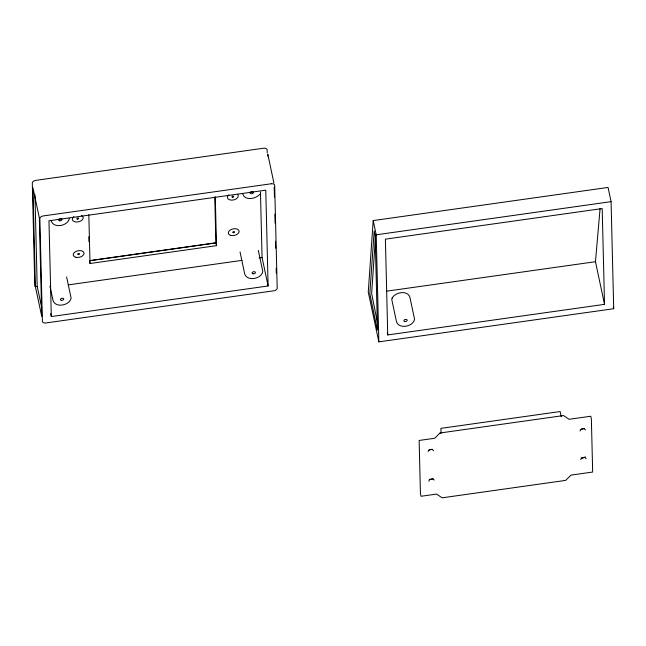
<?xml version="1.0" encoding="UTF-8"?>
<svg xmlns="http://www.w3.org/2000/svg" width="646" height="646" viewBox="0 0 646 646"><rect width="100%" height="100%" fill="white"/><g stroke="black" fill="none" stroke-linecap="round" stroke-linejoin="round"><path stroke-width="0.97" d="M373.202 220.577L368.26 292.097L378.839 341.855L613.7 308.715L611.084 201.657L608.064 187.437L373.202 220.577L376.222 234.797L378.839 341.855M375.673 234.643L371.628 293.494L377.482 322.75M580.068 430.963C580.286 428.661 584.549 427.781 585.47 429.986M387.317 333.005L387.737 334.943L604.527 304.355L595.467 261.703L600.086 208.553M580.762 459.613C581.109 457.36 585.405 456.512 586.18 458.813M69.324 218.477C68.088 225.947 53.771 228.765 51.252 221.029M428.104 451.554C428.476 449.309 432.772 448.461 433.523 450.787M585.252 456.867L582.934 458.054L581.004 457.844M259.668 194.406C255.776 198.976 244.947 200.938 242.751 193.97M433.086 478.573L431.294 479.461L429.283 479.389M584.234 428.459L581.004 429.315M432.158 449.253L428.896 449.979M214.763 197.022L215.877 242.807L89.414 260.661L90.02 263.503L216.483 245.658L215.288 196.877M90.383 260.653L216.313 242.88M376.222 234.797L611.084 201.657M35.377 286.558L32.978 187.921L39.325 217.775L41.74 316.403L35.377 286.558L37.185 286.299L34.957 194.712M68.242 284.886L242.08 260.354M259.062 257.956L262.066 257.536L260.459 191.991M51.309 316.556L268.106 285.968L265.764 190.174L48.967 220.77L51.309 316.556L50.687 313.617M386.663 291.168L595.467 261.703M434.225 480.091C433.175 477.983 428.928 478.896 428.847 481.246M613.288 306.761L613.7 308.715M561.237 416.654L560.147 411.534L440.911 428.363L441.032 433.353M273.944 183.133L267.799 154.241L267.848 156.243M262.066 257.536L268.106 285.968M258.303 250.398L262.785 271.473C261.557 278.943 247.24 281.761 244.721 274.025L240.037 251.988M215.877 242.807L216.483 245.658M66.611 276.932L71.092 298.008C69.865 305.469 55.548 308.287 53.029 300.56L49.976 286.186M37.185 286.299L41.699 307.488M604.527 304.355L602.193 208.561L385.396 239.157L387.737 334.943M274.219 187.098L274.461 197.119M274.873 214.149L275.091 223.169M275.527 241.2L275.697 248.209M276.173 268.243L276.294 273.258M267.234 152.997L267.161 149.977A3.666 2.229 -12 0 0 263.495 148.233L35.861 180.355A3.666 2.229 -12 0 0 32.3 183.125L34.803 285.669A3.666 2.229 -12 0 0 35.102 286.493M88.825 214.722L90.02 263.503M88.833 236.767L88.954 241.741M237.494 194.309A5.499 3.343 -12 0 1 236.024 198.992A5.499 3.343 -12 0 1 228.749 199.42A5.499 3.343 -12 0 1 228.95 194.809M81.549 215.594A5.499 3.343 -12 0 1 81.662 220.375A5.499 3.343 -12 0 1 73.999 221.457A5.499 3.343 -12 0 1 73.886 216.676M250.866 191.935A1.696 1.034 -12 0 1 253.434 192.33A1.696 1.034 -12 0 1 251.294 193.76A1.696 1.034 -12 0 1 250.535 192.161M377.466 329.412L377.353 330.041L369.819 293.744L374.195 230.897L375.181 235.871L377.466 329.412M392.082 298.21L391.815 299.712L396.499 321.748C399.01 329.484 413.335 326.666 414.562 319.197L409.879 297.168C407.424 289.788 395.053 292.178 392.082 298.21M439.991 432.998L434.677 438.271L419.141 440.459L420.433 493.431L421.039 496.273L436.575 494.077L442.106 497.824L565.678 480.382L570.991 475.109L592.673 472.048L591.373 419.084L590.775 416.242L569.094 419.302L563.562 415.556L439.991 432.998M271.522 183.73L42.943 215.982A3.666 2.229 -12 0 0 39.874 218.364L42.394 321.506A3.666 2.229 -12 0 0 45.559 323.008L274.138 290.748A3.666 2.229 -12 0 0 277.199 288.366L274.679 185.232A3.666 2.229 -12 0 0 271.522 183.73M232.423 197.216A0.912 0.557 -12 0 0 233.747 196.521A0.912 0.557 -12 0 0 232.358 196.247A0.912 0.557 -12 0 0 232.423 197.216M231.074 235.467A5.499 3.343 -12 0 0 239.133 231.397A5.499 3.343 -12 0 0 230.929 229.613A5.499 3.343 -12 0 0 231.074 235.467M233.271 232.713A0.912 0.557 -12 0 0 234.619 232.035A0.912 0.557 -12 0 0 233.246 231.736A0.912 0.557 -12 0 0 233.271 232.713M76.002 257.334A5.499 3.343 -12 0 0 84.061 253.256A5.499 3.343 -12 0 0 75.857 251.48A5.499 3.343 -12 0 0 76.002 257.334M78.198 254.572A0.912 0.557 -12 0 0 79.547 253.894A0.912 0.557 -12 0 0 78.174 253.595A0.912 0.557 -12 0 0 78.198 254.572M77.35 219.083A0.912 0.557 -12 0 0 78.675 218.38A0.912 0.557 -12 0 0 77.294 218.114A0.912 0.557 -12 0 0 77.35 219.083M252.998 273.783A1.696 1.034 -12 0 0 255.428 272.475A1.696 1.034 -12 0 0 252.836 271.99A1.696 1.034 -12 0 0 252.998 273.783M59.529 220.787A1.696 1.034 -12 0 0 61.959 219.478A1.696 1.034 -12 0 0 59.375 218.994A1.696 1.034 -12 0 0 59.529 220.787M61.305 300.317A1.696 1.034 -12 0 0 63.736 299.001A1.696 1.034 -12 0 0 61.144 298.525A1.696 1.034 -12 0 0 61.305 300.317M404.767 321.506A1.696 1.034 -12 0 0 407.198 320.198A1.696 1.034 -12 0 0 404.614 319.722A1.696 1.034 -12 0 0 404.767 321.506"/></g></svg>
